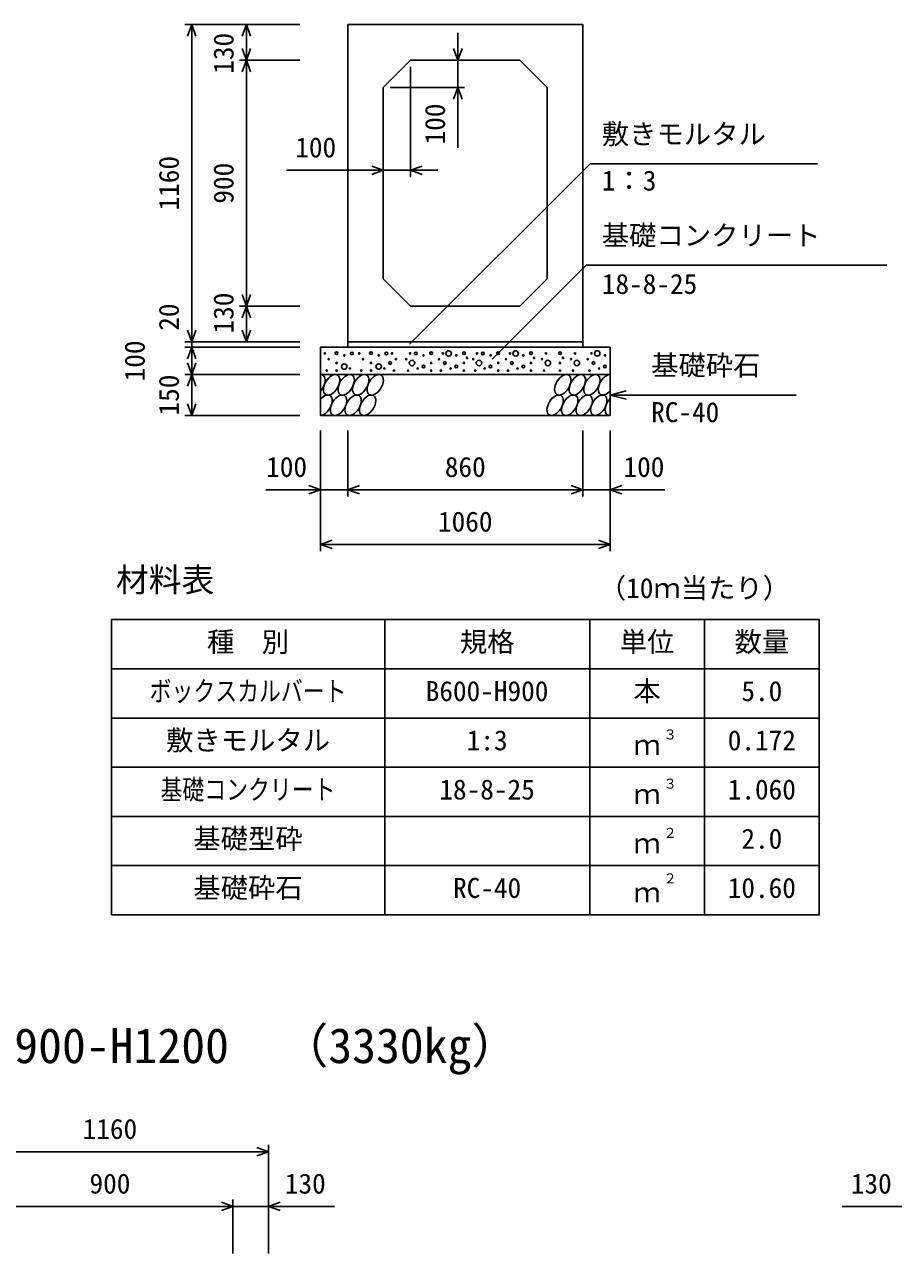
# Model space of a CAD drawing. Units: millimetres, scale not verified. Extents: x -50400 to 50400, y -17820 to 17820.
# Drawn here: x 21347 to 24526, y 9127 to 13622 of the extents above; entities that cross this region are included whole.
import ezdxf
from ezdxf.enums import TextEntityAlignment as Align

# ---------------------------------------------------------------- set-up
doc = ezdxf.new("R2010")
doc.units = ezdxf.units.MM
doc.header["$LTSCALE"] = 60
for name, color, linetype, lineweight in [('0-0_DIM', 7, 'Continuous', 25), ('0-2_HATCH', 6, 'Continuous', 25), ('0-3_HYO', 3, 'Continuous', 25), ('0-4_HYO2', 4, 'Continuous', 25), ('0-5_OUTLINE', 3, 'Continuous', 25), ('0-7_TXT', 7, 'Continuous', 25)]:
    doc.layers.add(name, color=color, linetype=linetype, lineweight=lineweight)
doc.styles.add('ＭＳ ゴシック', font='')
doc.styles.get('ＭＳ ゴシック').set_extended_font_data('MS Gothic')

msp = doc.modelspace()

# ---------------------------------------------------------------- linework, layer by layer
at = {"layer": '0-0_DIM'}
for p, q in [((21933.88, 13621.89), (22354.98, 13621.89)), ((21958.88, 12461.89), (21958.88, 13621.89)), ((22158.88, 13621.89), (22158.88, 13491.89)), ((22932.46, 13591.89), (22932.46, 13491.89)), ((22133.88, 13491.89), (22354.98, 13491.89)), ((22158.88, 13491.89), (22158.88, 12591.89)), ((22932.46, 13391.89), (22932.46, 13491.89)), ((22759.98, 13466.89), (22759.98, 13063.87)), ((22684.98, 13391.89), (22957.46, 13391.89)), ((22932.46, 13391.89), (22932.46, 13171.01)), ((22305.88, 13088.87), (22659.98, 13088.87)), ((22759.98, 13088.87), (22659.98, 13088.87)), ((22756.2, 12452.55), (23416.48, 13112.83)), ((22759.98, 13088.87), (22859.98, 13088.87)), ((24248.89, 13112.83), (23416.48, 13112.83)), ((23058.01, 12398.16), (23402.07, 12742.22)), ((24501.62, 12742.22), (23402.07, 12742.22)), ((22133.88, 12591.89), (22354.98, 12591.89)), ((22158.88, 12461.89), (22158.88, 12591.89)), ((21933.88, 12461.89), (22354.98, 12461.89)), ((21958.88, 12461.89), (21958.88, 12441.89)), ((21933.88, 12441.89), (22354.98, 12441.89)), ((21958.88, 12441.89), (21958.88, 12341.89)), ((21933.88, 12341.89), (22354.98, 12341.89)), ((21958.88, 12341.89), (21958.88, 12191.89)), ((23489.98, 12266.89), (23547.94, 12282.42)), ((24169.79, 12266.89), (23489.98, 12266.89)), ((23489.98, 12266.89), (23547.94, 12251.36)), ((21933.88, 12191.89), (22354.98, 12191.89)), ((22429.98, 11695.28), (22429.98, 12136.89)), ((22529.98, 11895.28), (22529.98, 12136.89)), ((23389.98, 11895.28), (23389.98, 12136.89)), ((23389.98, 11895.28), (23389.98, 12136.89)), ((23489.98, 11695.28), (23489.98, 12136.89)), ((22230.44, 11920.28), (22429.98, 11920.28)), ((22529.98, 11920.28), (22429.98, 11920.28)), ((23389.98, 11920.28), (22529.98, 11920.28)), ((23489.98, 11920.28), (23389.98, 11920.28)), ((23689.53, 11920.28), (23489.98, 11920.28)), ((23489.98, 11720.28), (22429.98, 11720.28)), ((22239.98, 9498.78), (21079.98, 9498.78)), ((22239.98, 9523.78), (22239.98, 9126.89)), ((22109.98, 9323.78), (22109.98, 9126.89)), ((22109.98, 9298.78), (21209.98, 9298.78)), ((22109.98, 9298.78), (22239.98, 9298.78)), ((22480.73, 9298.78), (22239.98, 9298.78)), ((24339.24, 9298.78), (24579.98, 9298.78))]:
    msp.add_line(p, q, dxfattribs=at)
for points in [[(21974.27, 13579.6), (21958.88, 13621.89), (21943.49, 13579.6)], [(22174.27, 13579.6), (22158.88, 13621.89), (22143.49, 13579.6)], [(22174.27, 13534.17), (22158.88, 13491.89), (22143.49, 13534.17)], [(22947.85, 13534.17), (22932.46, 13491.89), (22917.07, 13534.17)], [(22174.27, 13449.6), (22158.88, 13491.89), (22143.49, 13449.6)], [(22947.85, 13349.6), (22932.46, 13391.89), (22917.07, 13349.6)], [(22617.7, 13104.26), (22659.98, 13088.87), (22617.7, 13073.48)], [(22802.27, 13104.26), (22759.98, 13088.87), (22802.27, 13073.48)], [(22174.27, 12634.17), (22158.88, 12591.89), (22143.49, 12634.17)], [(22174.27, 12549.6), (22158.88, 12591.89), (22143.49, 12549.6)], [(21974.27, 12504.17), (21958.88, 12461.89), (21943.49, 12504.17)], [(22174.27, 12504.17), (22158.88, 12461.89), (22143.49, 12504.17)], [(21974.27, 12399.6), (21958.88, 12441.89), (21943.49, 12399.6)], [(21974.27, 12384.17), (21958.88, 12341.89), (21943.49, 12384.17)], [(21974.27, 12299.6), (21958.88, 12341.89), (21943.49, 12299.6)], [(21974.27, 12234.17), (21958.88, 12191.89), (21943.49, 12234.17)], [(22387.7, 11935.67), (22429.98, 11920.28), (22387.7, 11904.88)], [(22572.27, 11935.67), (22529.98, 11920.28), (22572.27, 11904.88)], [(23347.7, 11935.67), (23389.98, 11920.28), (23347.7, 11904.88)], [(23532.27, 11935.67), (23489.98, 11920.28), (23532.27, 11904.88)], [(22472.27, 11735.67), (22429.98, 11720.28), (22472.27, 11704.88)], [(23447.7, 11735.67), (23489.98, 11720.28), (23447.7, 11704.88)], [(22197.7, 9514.17), (22239.98, 9498.78), (22197.7, 9483.39)], [(22067.7, 9314.17), (22109.98, 9298.78), (22067.7, 9283.39)], [(22282.27, 9314.17), (22239.98, 9298.78), (22282.27, 9283.39)]]:
    msp.add_lwpolyline(points, dxfattribs=at)
at = {"layer": '0-2_HATCH'}
for centre, radius in [((22445.95, 12419.07), 2.5), ((22488.84, 12419.94), 5), ((22516.88, 12412.06), 2.5), ((22544.92, 12419.07), 5), ((22572.05, 12419.07), 2.5), ((22614.95, 12419.94), 5), ((22642.99, 12412.06), 2.5), ((22671.02, 12419.07), 5), ((22692.05, 12419.07), 2.5), ((22757.91, 12419.07), 2.5), ((22778.94, 12419.07), 5), ((22806.98, 12412.06), 2.5), ((22835.01, 12419.94), 5), ((22877.91, 12419.07), 2.5), ((22898.94, 12419.07), 10), ((22926.98, 12412.06), 2.5), ((22955.01, 12419.94), 5), ((23003.13, 12419.07), 2.5), ((23024.16, 12419.07), 5), ((23052.2, 12412.06), 2.5), ((23080.24, 12419.94), 5), ((23123.13, 12419.07), 2.5), ((23144.16, 12419.07), 10), ((23172.2, 12412.06), 2.5), ((23200.24, 12419.94), 5), ((23255.06, 12419.07), 2.5), ((23306.34, 12419.94), 5), ((23361.16, 12419.07), 2.5), ((23421.56, 12419.07), 2.5), ((23442.59, 12419.07), 10), ((23470.63, 12412.06), 2.5), ((22459.97, 12398.05), 2.5), ((22488.84, 12384.05), 2.5), ((22516.88, 12370.92), 10), ((22537.91, 12363.91), 2.5), ((22586.07, 12398.05), 2.5), ((22614.95, 12384.05), 2.5), ((22642.99, 12370.92), 10), ((22664.01, 12363.91), 2.5), ((22685.04, 12384.05), 5), ((22706.07, 12398.05), 2.5), ((22743.89, 12398.05), 2.5), ((22764.92, 12384.05), 10), ((22785.95, 12363.91), 2.5), ((22806.98, 12370.92), 5), ((22835.01, 12384.05), 2.5), ((22863.89, 12398.05), 2.5), ((22884.92, 12384.05), 5), ((22905.95, 12363.91), 2.5), ((22926.98, 12370.92), 5), ((22955.01, 12384.05), 2.5), ((22966.35, 12402.37), 2.5), ((22989.11, 12398.05), 2.5), ((23010.14, 12384.05), 10), ((23031.17, 12363.91), 2.5), ((23052.2, 12370.92), 5), ((23080.24, 12384.05), 2.5), ((23109.11, 12398.05), 2.5), ((23130.14, 12384.05), 5), ((23151.17, 12363.91), 2.5), ((23172.2, 12370.92), 5), ((23200.24, 12384.05), 2.5), ((23211.58, 12402.37), 2.5), ((23241.04, 12398.05), 2.5), ((23262.07, 12384.05), 10), ((23306.34, 12384.05), 2.5), ((23317.68, 12402.37), 2.5), ((23347.14, 12398.05), 2.5), ((23368.17, 12384.05), 10), ((23407.54, 12398.05), 2.5), ((23428.57, 12384.05), 5), ((23449.6, 12363.91), 2.5), ((23470.63, 12370.92), 5), ((22452.96, 12356.04), 2.5), ((22488.84, 12356.04), 2.5), ((22579.06, 12356.04), 2.5), ((22614.95, 12356.04), 2.5), ((22699.06, 12356.04), 2.5), ((22750.9, 12356.04), 2.5), ((22835.01, 12356.04), 2.5), ((22870.9, 12356.04), 2.5), ((22955.01, 12356.04), 2.5), ((22996.12, 12356.04), 2.5), ((23080.24, 12356.04), 2.5), ((23116.12, 12356.04), 2.5), ((23200.24, 12356.04), 2.5), ((23248.05, 12356.04), 2.5), ((23306.34, 12356.04), 2.5), ((23354.15, 12356.04), 2.5), ((23414.55, 12356.04), 2.5)]:
    msp.add_circle(centre, radius, dxfattribs=at)
for centre, start_param, end_param in [((22417.62, 12304.37), 4.385593, 6.6745444), ((23476.12, 12304.37), 0.3357715, 4.4411806), ((22442.94, 12229.38), 3.5111464, 7.548991), ((23501.44, 12229.38), 1.2110787, 3.5658734)]:
    msp.add_ellipse(centre, major_axis=(21.81, 35.31), ratio=0.5792, start_param=start_param, end_param=end_param, dxfattribs=at)
for centre in [(22470.83, 12304.37), (22524.03, 12304.37), (22577.24, 12304.37), (22630.45, 12304.37), (23316.5, 12304.37), (23369.71, 12304.37), (23422.91, 12304.37), (22496.15, 12229.38), (22549.35, 12229.38), (22602.56, 12229.38), (23288.61, 12229.38), (23341.82, 12229.38), (23395.03, 12229.38), (23448.23, 12229.38)]:
    msp.add_ellipse(centre, major_axis=(21.81, 35.31), ratio=0.5792, dxfattribs=at)
at = {"layer": '0-3_HYO'}
for p, q in [((22664.98, 11445.28), (22664.98, 10365.28)), ((23414.98, 11445.28), (23414.98, 10365.28)), ((23834.98, 11445.28), (23834.98, 10365.28)), ((21664.98, 11265.28), (24254.98, 11265.28))]:
    msp.add_line(p, q, dxfattribs=at)
msp.add_lwpolyline([(21664.98, 10365.28), (24254.98, 10365.28), (24254.98, 11445.28), (21664.98, 11445.28)], close=True, dxfattribs=at)
at = {"layer": '0-4_HYO2'}
for p, q in [((21664.98, 11085.28), (24254.98, 11085.28)), ((21664.98, 10905.28), (24254.98, 10905.28)), ((21664.98, 10725.28), (24254.98, 10725.28)), ((21664.98, 10545.28), (24254.98, 10545.28))]:
    msp.add_line(p, q, dxfattribs=at)
at = {"layer": '0-5_OUTLINE'}
for p, q in [((22529.98, 13621.89), (23389.98, 13621.89)), ((22529.98, 13621.89), (22529.98, 12441.89)), ((23389.98, 13621.89), (23389.98, 12441.89)), ((22659.98, 13391.89), (22759.98, 13491.89)), ((22759.98, 13491.89), (23159.98, 13491.89)), ((23259.98, 13391.89), (23159.98, 13491.89)), ((23259.98, 12691.89), (23259.98, 13391.89)), ((23259.98, 12691.89), (23159.98, 12591.89)), ((22759.98, 12591.89), (23159.98, 12591.89)), ((23389.98, 12461.89), (22529.98, 12461.89)), ((22429.98, 12441.89), (22429.98, 12191.89)), ((22429.98, 12441.89), (23489.98, 12441.89)), ((23489.98, 12441.89), (23489.98, 12191.89)), ((22429.98, 12341.89), (23489.98, 12341.89)), ((22429.98, 12191.89), (23489.98, 12191.89))]:
    msp.add_line(p, q, dxfattribs=at)
msp.add_lwpolyline([(22759.98, 12591.89), (22659.98, 12691.89), (22659.98, 13391.89)], dxfattribs=at)

# ---------------------------------------------------------------- texts
at = {"layer": '0-0_DIM', "style": 'ＭＳ ゴシック'}
for s, p in [('130', (22133.88, 13441.89)), ('100', (22907.46, 13183.39)), ('1160', (21933.88, 12941.89)), ('900', (22133.88, 12966.89)), ('130', (22133.88, 12491.89)), ('20', (21933.88, 12501.96)), ('100', (21808.88, 12316.89)), ('150', (21933.88, 12191.89))]:
    msp.add_text(s, height=73.31, rotation=90, dxfattribs=at).set_placement(p, align=Align.BOTTOM_LEFT)
for s, p in [('敷きモルタル', (23459.33, 13162.83)), ('100', (22337.84, 13113.87)), ('1：3', (23459.33, 12992.72)), ('基礎コンクリート', (23459.33, 12792.22)), ('18-8-25', (23459.33, 12614.59)), ('基礎砕石', (23639.72, 12316.89)), ('RC-40', (23639.72, 12145.51)), ('100', (22231.34, 11945.28)), ('860', (22884.98, 11945.28)), ('100', (23538.62, 11945.28)), ('1060', (22859.98, 11745.28)), ('1160', (21559.98, 9523.78)), ('900', (21584.98, 9323.78)), ('130', (22299.62, 9323.78)), ('130', (24370.34, 9323.78))]:
    msp.add_text(s, height=73.31, dxfattribs=at).set_placement(p, align=Align.BOTTOM_LEFT)
at = {"layer": '0-7_TXT', "style": 'ＭＳ ゴシック'}
for s, height, p in [('材料表', 87.98, (21681.65, 11520.28)), ('（10ｍ当たり）', 73.31, (23448.31, 11501.94)), ('種\u3000別', 73.31, (22014.98, 11305.28)), ('規格', 73.31, (22939.98, 11305.28)), ('単位', 73.31, (23524.98, 11305.28)), ('数量', 73.31, (23944.98, 11305.28)), ('B600-H900', 73.31, (22814.98, 11125.28)), ('本', 73.31, (23574.98, 11125.28)), ('5.0', 73.31, (23969.98, 11125.28)), ('敷きモルタル', 73.31, (21864.98, 10945.28)), ('1:3', 73.31, (22964.98, 10945.28)), ('３', 36.66, (23684.22, 10995.89)), ('0.172', 73.31, (23919.98, 10945.28)), ('ｍ', 73.31, (23574.98, 10928.61)), ('18-8-25', 73.31, (22864.98, 10765.28)), ('３', 36.66, (23684.22, 10815.89)), ('1.060', 73.31, (23919.98, 10765.28)), ('ｍ', 73.31, (23574.98, 10748.61)), ('基礎型砕', 73.31, (21964.98, 10585.28)), ('２', 36.66, (23684.22, 10635.89)), ('2.0', 73.31, (23969.98, 10585.28)), ('ｍ', 73.31, (23574.98, 10568.61)), ('基礎砕石', 73.31, (21964.98, 10405.28)), ('RC-40', 73.31, (22914.98, 10405.28)), ('２', 36.66, (23684.22, 10469.22)), ('10.60', 73.31, (23919.98, 10405.28)), ('ｍ', 73.31, (23574.98, 10388.61)), ('B900-H1200', 128.3, (21222.48, 9784.39)), ('（3330kg）', 128.3, (22283.57, 9784.39))]:
    msp.add_text(s, height=height, dxfattribs=at).set_placement(p, align=Align.BOTTOM_LEFT)
at = {"layer": '0-7_TXT', "style": 'ＭＳ ゴシック', "width": 0.8}
for s, p in [('ボックスカルバート', (21804.98, 11125.28)), ('基礎コンクリート', (21844.98, 10765.28))]:
    msp.add_text(s, height=73.31, dxfattribs=at).set_placement(p, align=Align.BOTTOM_LEFT)

doc.saveas('drawing.dxf')
